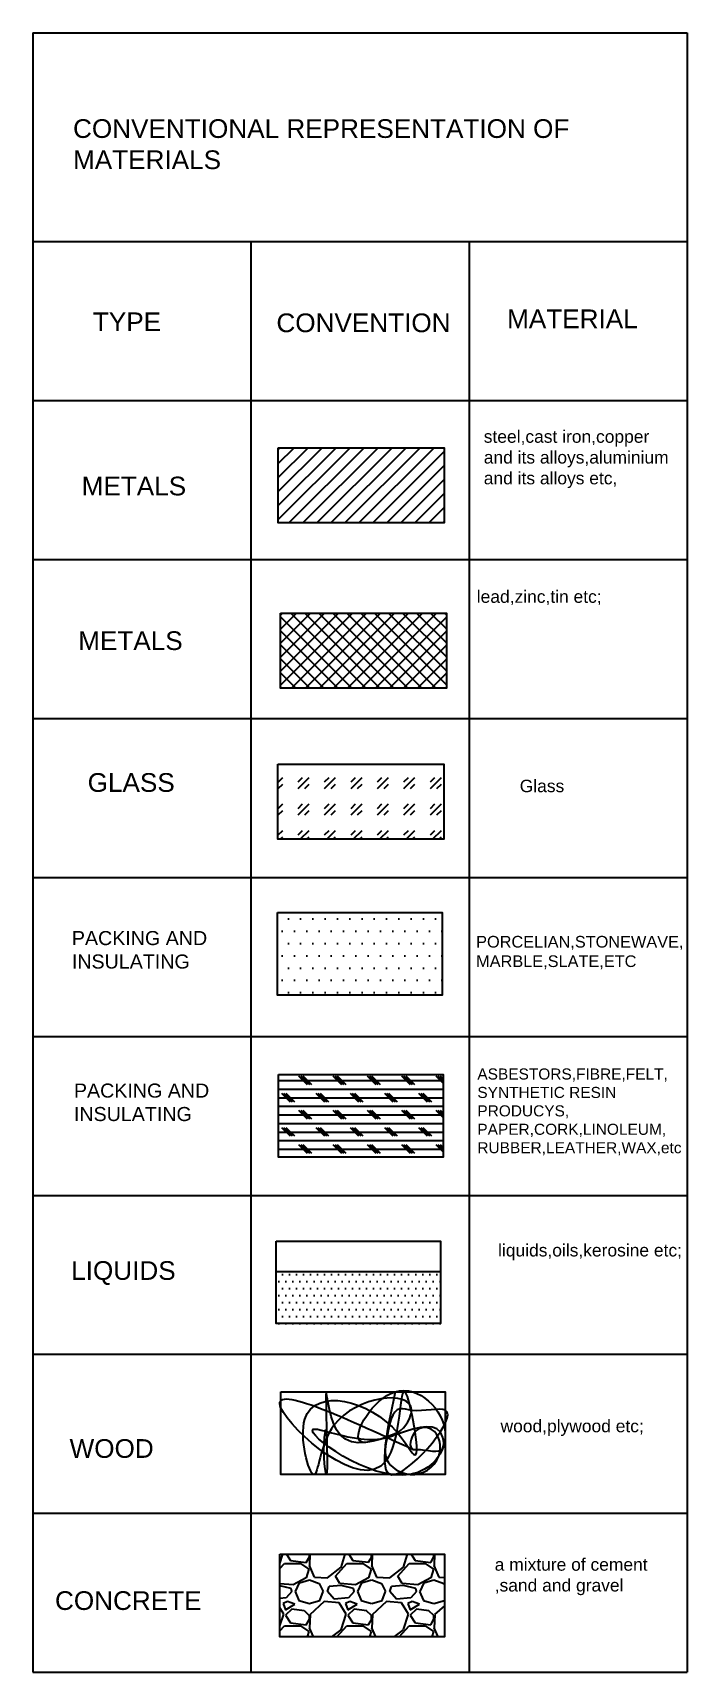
# Model space of a CAD drawing. Header units: millimetres. Extents: x 235 to 445, y 130 to 656.
import ezdxf

# ---------------------------------------------------------------- set-up
doc = ezdxf.new("R2010")
doc.units = ezdxf.units.MM
doc.styles.get("Standard").update_dxf_attribs({"font": 'arial.ttf'})

# ---------------------------------------------------------------- blocks, each defined once
blk = doc.blocks.new('*T4')
at = {"color": 0, "linetype": 'ByBlock', "lineweight": -2, "transparency": 16777216}
for p, q in [((0, 0), (210, 0)), ((0, 0), (0, -526)), ((210, 0), (210, -526)), ((0, -67), (210, -67)), ((70, -67), (70, -526)), ((140, -67), (140, -526)), ((0, -118), (210, -118)), ((0, -169), (210, -169)), ((0, -220), (210, -220)), ((0, -271), (210, -271)), ((0, -322), (210, -322)), ((0, -373), (210, -373)), ((0, -424), (210, -424)), ((0, -475), (210, -475)), ((0, -526), (210, -526))]:
    blk.add_line(p, q, dxfattribs=at)

msp = doc.modelspace()

# ---------------------------------------------------------------- hatches: boundary and pattern name
h = msp.add_hatch()
h.set_pattern_fill('ANSI31', color=256)
h.set_pattern_definition([(45, (-2233.4602, -1266.18), (-2.245064, 2.245064), [])])
h.paths.add_polyline_path([(367.47, 523.27), (314.24, 523.27), (314.24, 499.17), (367.47, 499.17)])
h = msp.add_hatch()
h.set_pattern_fill('ANSI37', color=256)
h.set_pattern_definition([(45, (-2233.4602, -1266.18), (-2.245064, 2.245064), []), (135, (-2233.4602, -1266.18), (-2.245064, -2.245064), [])])
h.paths.add_polyline_path([(368.18, 470.21), (314.95, 470.21), (314.95, 446.1), (368.18, 446.1)])
h = msp.add_hatch()
h.set_pattern_fill('GOST_GLASS', color=256)
h.set_pattern_definition([(45, (-2233.46, -1266.18), (8.485281, -9e-16), [5, -7]), (45, (-2231.339, -1266.18), (8.485281, -9e-16), [2, -10]), (45, (-2233.46, -1264.059), (8.485281, -9e-16), [2, -10])])
h.paths.add_polyline_path([(367.34, 421.73), (314.12, 421.73), (314.12, 397.62), (367.34, 397.62)])
h = msp.add_hatch()
h.set_pattern_fill('DOTS', color=256, scale=63)
h.set_pattern_definition([(0, (2.4774, 135.82), (1.96875, 3.9375), [0, -3.9375])])
h.paths.add_polyline_path([(314.04, 374.11), (314.04, 347.64), (366.79, 347.64), (366.79, 374.11)])
h = msp.add_hatch()
h.set_pattern_fill('CORK', color=256, scale=22)
h.set_pattern_definition([(0, (3.2534, 133.202), (0, 2.75), []), (135, (4.628, 131.827), (-5.5, -5.5), [3.88909, -3.88909]), (135, (5.316, 131.827), (-5.5, -5.5), [3.88909, -3.88909]), (135, (6.003, 131.827), (-5.5, -5.5), [3.88909, -3.88909])])
h.paths.add_polyline_path([(314.36, 295.65), (367.11, 295.65), (367.11, 322.12), (314.36, 322.12)])
h = msp.add_hatch()
h.set_pattern_fill('DOTS', color=256, scale=36)
h.set_pattern_definition([(0, (2.8253, 127.5214), (1.125, 2.25), [0, -2.25])])
h.paths.add_polyline_path([(366.3, 242.26), (366.3, 258.92), (313.55, 258.92), (313.55, 242.26)])
h = msp.add_hatch()
h.set_pattern_fill('GRAVEL', color=256, scale=20)
h.set_pattern_definition([(228.0128, (18.4727, 136.1166), (-160, -180), [2.6907, -266.38176]), (184.96974, (16.6727, 134.11656), (240, 20), [4.61736, -457.1185]), (132.51045, (12.0727, 133.7166), (200, -220), [3.25576, -322.32065]), (267.2737, (4.2727, 128.7166), (20, 400), [4.20476, -416.27116]), (292.83365, (4.0727, 124.5166), (-100, 240), [4.1231, -408.18746]), (357.2737, (5.6727, 120.7166), (-400, 20), [4.20476, -416.27116]), (37.69424, (9.8727, 120.51656), (-260, -200), [5.5606, -550.49697]), (72.25533, (14.2727, 123.91656), (140, 440), [5.24976, -519.72643]), (121.42957, (15.8727, 128.9166), (-160, 260), [4.219, -417.68146]), (175.23636, (13.6727, 132.5166), (220, -20), [4.81664, -236.01525]), (222.39744, (8.8727, 132.91656), (-240, -220), [6.22896, -616.6675]), (138.8141, (24.0727, 128.5166), (-140, 120), [2.126, -210.4769]), (171.46923, (22.4727, 129.9166), (260, -40), [4.04474, -400.43023]), (225, (18.473, 130.517), (-2e-15, -20), [2.8284, -25.4559]), (203.1986, (17.0727, 132.9166), (100, 40), [1.52316, -150.7923]), (291.8014, (15.6727, 132.3166), (-20, 60), [2.1541, -105.5492]), (30.9638, (16.4727, 130.3166), (60, 40), [3.4986, -113.1205]), (161.565, (19.4727, 132.1166), (40, -20), [2.5298, -60.7157]), (16.38954, (4.0727, 132.3166), (200, 60), [3.544, -350.8569]), (70.34618, (7.4727, 133.3166), (-80, -220), [2.9732, -294.34815]), (293.1986, (19.4727, 136.1166), (-40, 100), [3.0463, -149.2692]), (343.61046, (20.6727, 133.3166), (-200, 60), [3.544, -350.8569]), (339.44395, (4.0727, 119.9166), (-100, 40), [3.4176, -167.4625]), (294.77514, (7.2727, 118.7166), (-100, 220), [2.86356, -283.49286]), (66.8014, (19.6727, 116.1166), (40, 100), [3.0463, -149.2692]), (17.35402, (20.8727, 118.9166), (-260, -80), [3.3526, -331.9085]), (69.44395, (9.8727, 116.1166), (-40, -100), [1.7088, -169.1713]), (101.3099, (18.4727, 116.1166), (-20, 80), [1.0198, -100.9606]), (165.9638, (18.2727, 117.1166), (60, -20), [4.1231, -78.339]), (186.009, (14.2727, 118.1166), (200, 20), [3.821, -378.27846]), (303.69, (16.4727, 128.5166), (-20, 40), [2.8844, -69.2266]), (353.15723, (18.0727, 126.11656), (340, -40), [5.0359, -498.55125]), (60.9454, (23.0727, 125.5166), (-80, -140), [2.0591, -203.8535]), (90, (24.073, 127.317), (-20, 20), [1.2, -18.8]), (120.25644, (13.8727, 118.7166), (80, -140), [2.7785, -275.0704]), (48.0128, (12.4727, 121.1166), (160, 180), [5.38144, -263.69104]), (0, (16.073, 125.117), (20, 20), [5.2, -14.8]), (325.30485, (21.2727, 125.1166), (200, -140), [3.1623, -313.0655]), (254.0546, (23.8727, 123.3166), (-20, -80), [2.912, -142.69016]), (207.64598, (23.0727, 120.51656), (-380, -200), [4.7413, -469.3895]), (175.42608, (18.8727, 118.31656), (-260, 20), [5.016, -496.58147])])
h.paths.add_polyline_path([(367.53, 168.22), (314.78, 168.22), (314.78, 141.74), (367.53, 141.74)])

# ---------------------------------------------------------------- linework, layer by layer
msp.add_line((313.55, 258.92), (366.3, 258.92))
for points in [[(314.24, 523.27), (367.47, 523.27), (367.47, 499.17), (314.24, 499.17)], [(314.95, 470.21), (368.18, 470.21), (368.18, 446.1), (314.95, 446.1)], [(314.12, 421.73), (367.34, 421.73), (367.34, 397.62), (314.12, 397.62)], [(314.04, 374.11), (366.79, 374.11), (366.79, 347.64), (314.04, 347.64)], [(314.36, 322.12), (367.11, 322.12), (367.11, 295.65), (314.36, 295.65)], [(313.55, 268.73), (366.3, 268.73), (366.3, 242.26), (313.55, 242.26)], [(315.09, 220.34), (367.83, 220.34), (367.83, 193.86), (315.09, 193.86)], [(314.78, 168.22), (367.53, 168.22), (367.53, 141.74), (314.78, 141.74)]]:
    msp.add_lwpolyline(points, close=True)
for points in [[(352.52, 207.22), (340.42, 204.66), (351.72, 220.34), (367.83, 207.1), (356.54, 193.86), (325.42, 208.32), (352.52, 207.22), (357, 214.54), (332.21, 209.74), (325.61, 193.86), (322.79, 211.58), (352.52, 207.22), (358.06, 200.1), (354.98, 220.34), (348.78, 198.1), (315.09, 215.16), (357.49, 201.88)], [(351.72, 220.34), (351.72, 193.86), (367.83, 214.46), (357, 214.41), (353.35, 214.89), (349.13, 205.76), (349.1, 198.55), (356.54, 193.86), (365.73, 199.74), (363.43, 208.31), (358.16, 207.53), (357.49, 201.88), (358.67, 201.85), (367.09, 202.33), (367.09, 205.65), (334.13, 206.5), (329.64, 220.34), (329.64, 193.86), (329.4, 207.73), (329.54, 208.29)]]:
    msp.add_spline(points, degree=3)

# ---------------------------------------------------------------- block references
msp.add_blockref('*T4', (235.46, 656.39))

# ---------------------------------------------------------------- texts
at = {"attachment_point": 1}
for s, width, gutter_width, heights, insert, char_height in [('CONVENTIONAL REPRESENTATION OF MATERIALS', 173.3764, 12.5, [0], (248.38, 628.66), 6), ('TYPE', 59.8407, 12.5, [0], (254.75, 566.66), 6), ('CONVENTION', 48.5195, 12.5, [0], (313.64, 566.34), 6), ('MATERIAL', 45.6084, 12.5, [0], (387.66, 567.62), 6), ('steel,cast iron,copper and its alloys,aluminium and its alloys etc,', 59.5309, 12.5, [0], (380.18, 528.85), 4), ('METALS', 55.86, 12.5, [0], (251.14, 513.97), 6), ('lead,zinc,tin etc;', 58.7167, 12.5, [0], (377.93, 477.5), 4), ('METALS', 55.86, 12.5, [0], (250.04, 464.36), 6), ('GLASS', 43.4467, 12.5, [0], (253.07, 418.85), 6), ('Glass', 36.1495, 12.5, [2.5], (391.72, 416.74), 4), ('PACKING AND \\PINSULATING', 65.7438, 1, [0], (248, 368.19), 4.5125), ('PORCELIAN,STONEWAVE,\\PMARBLE,SLATE,ETC', 64.635, 1, [0], (377.73, 366.63), 3.7434), ('ASBESTORS,FIBRE,FELT,\\PSYNTHETIC RESIN PRODUCYS,\\PPAPER,CORK,LINOLEUM,\\PRUBBER,LEATHER,WAX,etc', 56.3026, 1, [0], (378.12, 324.1), 3.5469), ('PACKING AND \\PINSULATING', 65.7438, 1, [0], (248.66, 319.26), 4.5125), ('liquids,oils,kerosine etc;', 60.6888, 12.5, [0], (384.77, 267.78), 4), ('LIQUIDS', 49.3431, 12.5, [0], (247.78, 262.27), 6), ('wood,plywood etc;', 60.0307, 12.5, [0], (385.56, 211.38), 4), ('WOOD', 56.0954, 12.5, [0], (247.27, 205.17), 6), ('a mixture of cement ,sand and gravel', 56.1153, 12.5, [0], (383.69, 166.96), 4), ('CONCRETE', 62.3282, 12.5, [0], (242.59, 156.37), 6)]:
    msp.add_mtext_dynamic_manual_height_columns(s, width=width, gutter_width=gutter_width, heights=heights, dxfattribs=dict(at, insert=insert, char_height=char_height))

doc.saveas('drawing.dxf')
